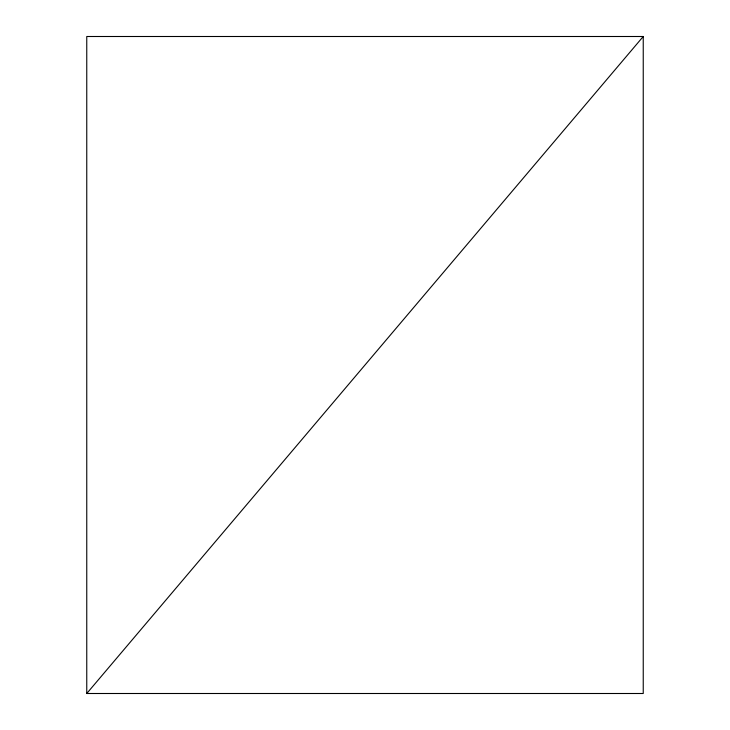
<?xml version="1.0" encoding="UTF-8"?>
<svg xmlns="http://www.w3.org/2000/svg" width="730" height="730" viewBox="0 0 730 730"><rect width="100%" height="100%" fill="white"/><g stroke="black" fill="none" stroke-linecap="round" stroke-linejoin="round"><path stroke-width="1.09" d="M86.76 693.5L643.239 36.5L86.76 36.5L86.76 693.5L643.239 693.5L643.239 36.5"/></g></svg>
